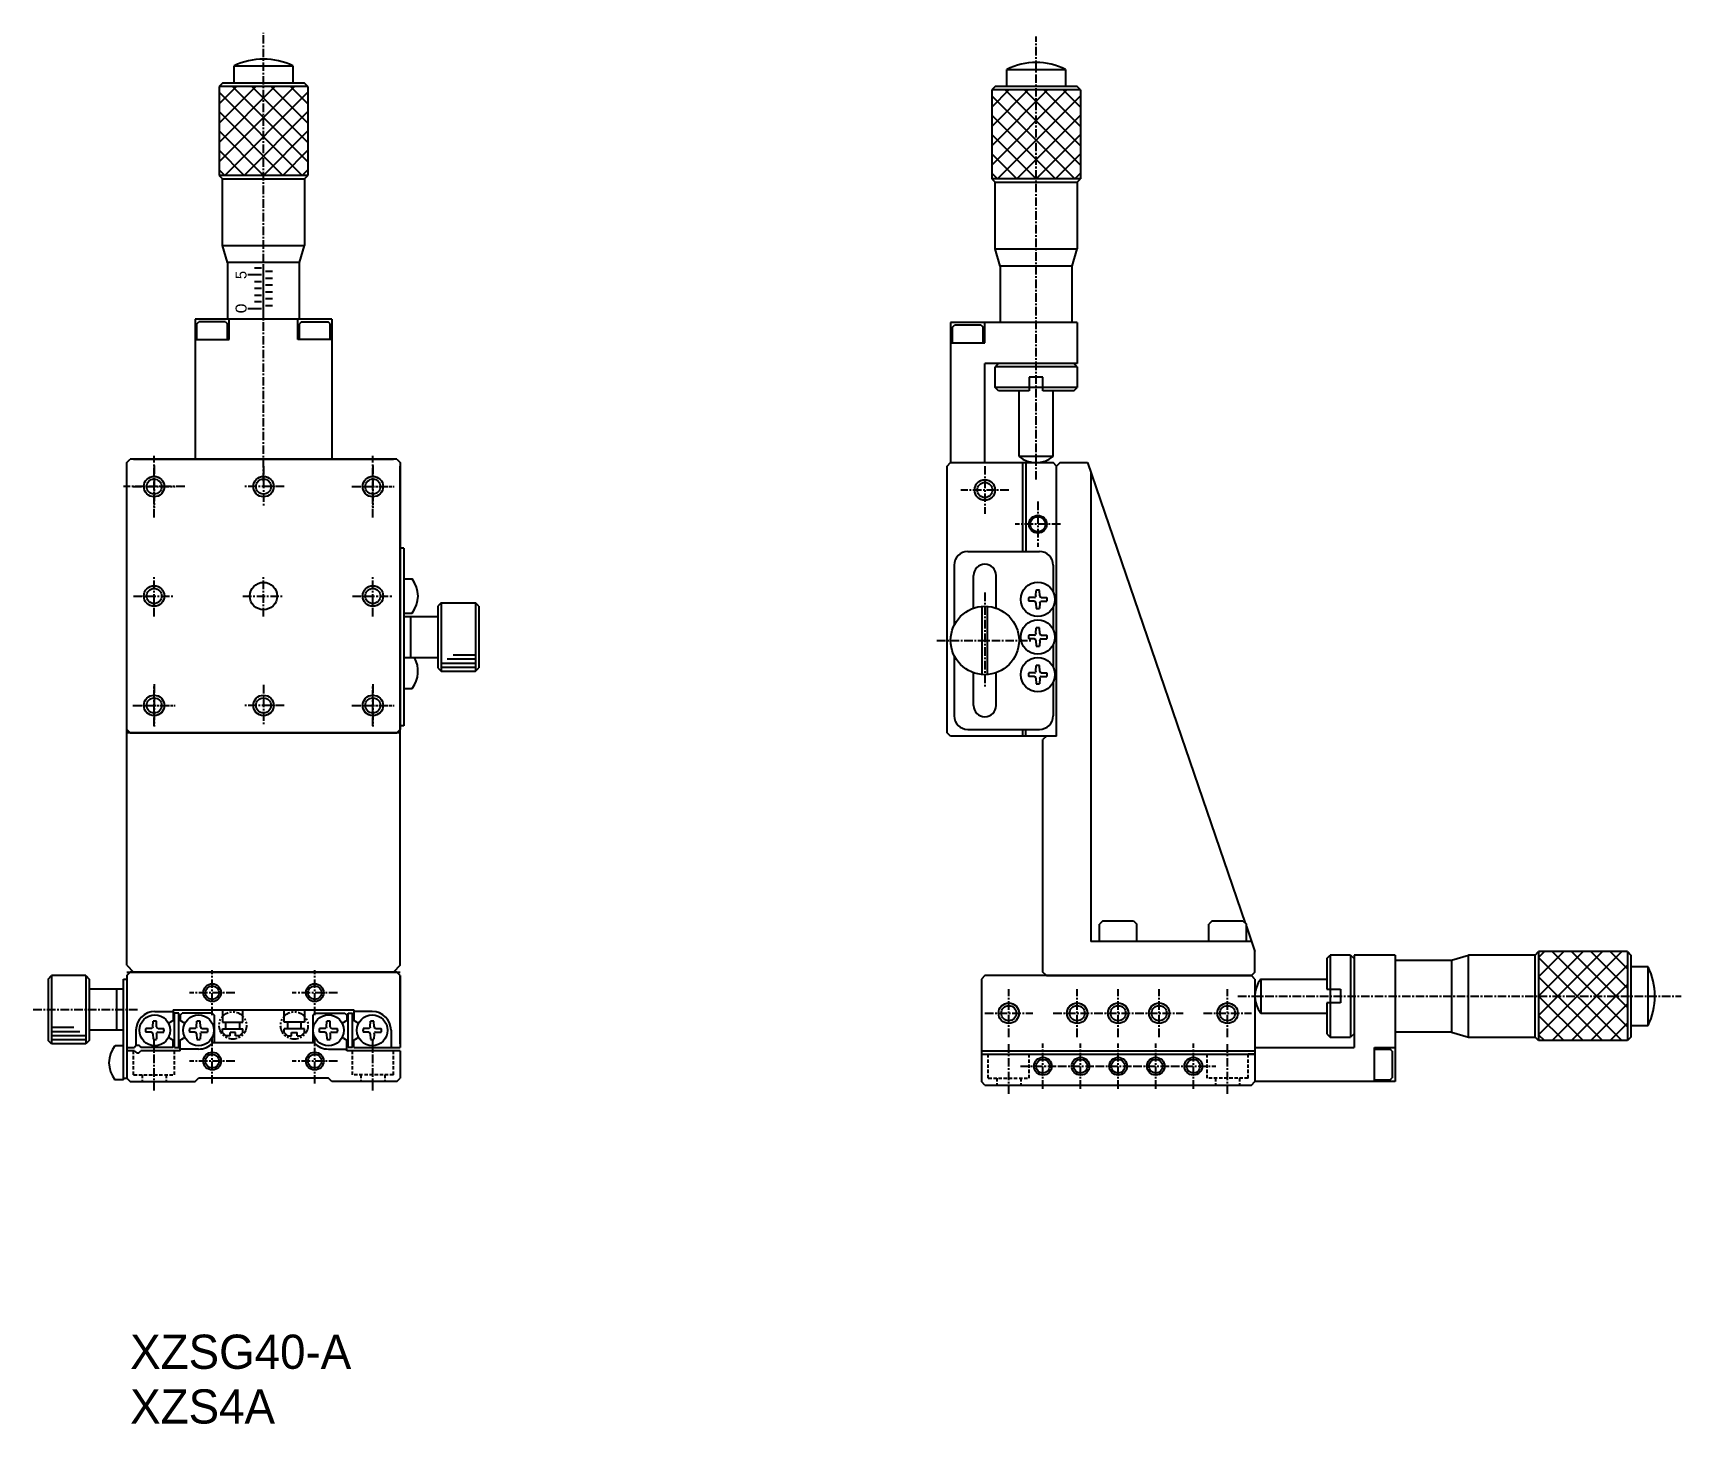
# Model space of a CAD drawing. Extents: x -517 to -276, y 283 to 486.
import ezdxf

# ---------------------------------------------------------------- set-up
doc = ezdxf.new("R2010")
doc.units = 0
for name, pattern in [('CENTER', [2, 1.25, -0.25, 0.25, -0.25]), ('DASHED', [0.75, 0.5, -0.25]), ('PHANTOM', [2.5, 1.25, -0.25, 0.25, -0.25, 0.25, -0.25])]:
    doc.linetypes.add(name, pattern=pattern)
doc.layers.get('0').update_dxf_attribs({"linetype": 'CONTINUOUS'})
doc.layers.add('001', color=7, linetype='CONTINUOUS')
doc.layers.add('CENTER', color=1, linetype='CENTER')

# ---------------------------------------------------------------- blocks, each defined once
blk = doc.blocks.new('JZB-3')
at = {"layer": '001'}
for p, q in [((170.699617, 92.259343), (169.85675, 92.24463)), ((170.699617, 91.709918), (169.85675, 91.72463)), ((170.699617, 92.259343), (170.833631, 92.319009)), ((170.699617, 91.709918), (170.833631, 91.650251)), ((170.907069, 92.483955), (170.833631, 92.319009)), ((170.907069, 91.485305), (170.833631, 91.650251)), ((170.907069, 92.483955), (170.921477, 93.309357)), ((171.455884, 92.483955), (171.441477, 93.309357)), ((171.455884, 92.483955), (171.529323, 92.319009)), ((171.455884, 91.485305), (171.529323, 91.650251)), ((171.663337, 92.259343), (171.529323, 92.319009)), ((171.663337, 91.709918), (171.529323, 91.650251)), ((171.663337, 92.259343), (172.506203, 92.24463)), ((171.663337, 91.709918), (172.506203, 91.72463)), ((170.907069, 91.485305), (170.921477, 90.659904)), ((171.455884, 91.485305), (171.441477, 90.659904))]:
    blk.add_line(p, q, dxfattribs=at)
blk.add_circle((171.181477, 91.98463), 2.5, dxfattribs=at)
for start, end in [(168.895876, 191.104124), (78.895876, 101.104124), (348.895876, 11.104124), (258.895876, 281.104124)]:
    blk.add_arc((171.181477, 91.98463), 1.35, start, end, dxfattribs=at)
blk = doc.blocks.new('JZB-4')
at = {"layer": '001'}
for p, q in [((170.699617, 86.759342), (170.833631, 86.819008)), ((170.907069, 86.983954), (170.833631, 86.819008)), ((170.907069, 86.983954), (170.921477, 87.809356)), ((171.455884, 86.983954), (171.441477, 87.809356)), ((171.455884, 86.983954), (171.529323, 86.819008)), ((171.663337, 86.759342), (171.529323, 86.819008)), ((170.699617, 86.759342), (169.85675, 86.744629)), ((170.699617, 86.209917), (169.85675, 86.224629)), ((170.699617, 86.209917), (170.833631, 86.15025)), ((170.907069, 85.985304), (170.833631, 86.15025)), ((170.907069, 85.985304), (170.921477, 85.159903)), ((171.455884, 85.985304), (171.441477, 85.159903)), ((171.455884, 85.985304), (171.529323, 86.15025)), ((171.663337, 86.209917), (171.529323, 86.15025)), ((171.663337, 86.759342), (172.506203, 86.744629)), ((171.663337, 86.209917), (172.506203, 86.224629))]:
    blk.add_line(p, q, dxfattribs=at)
blk.add_circle((171.181477, 86.484629), 2.5, dxfattribs=at)
for start, end in [(78.895876, 101.104124), (168.895876, 191.104124), (258.895876, 281.104124), (348.895876, 11.104124)]:
    blk.add_arc((171.181477, 86.484629), 1.35, start, end, dxfattribs=at)
blk = doc.blocks.new('JZB-5')
at = {"layer": '001'}
for p, q in [((170.907069, 81.483955), (170.921477, 82.309356)), ((171.455884, 81.483955), (171.441477, 82.309356)), ((170.699617, 81.259342), (169.85675, 81.24463)), ((170.699617, 80.709917), (169.85675, 80.72463)), ((170.699617, 81.259342), (170.833631, 81.319009)), ((170.699617, 80.709917), (170.833631, 80.650251)), ((170.907069, 81.483955), (170.833631, 81.319009)), ((170.907069, 80.485305), (170.833631, 80.650251)), ((170.907069, 80.485305), (170.921477, 79.659903)), ((171.455884, 80.485305), (171.441477, 79.659903)), ((171.455884, 81.483955), (171.529323, 81.319009)), ((171.455884, 80.485305), (171.529323, 80.650251)), ((171.663337, 81.259342), (171.529323, 81.319009)), ((171.663337, 80.709917), (171.529323, 80.650251)), ((171.663337, 81.259342), (172.506203, 81.24463)), ((171.663337, 80.709917), (172.506203, 80.72463))]:
    blk.add_line(p, q, dxfattribs=at)
blk.add_circle((171.181477, 80.98463), 2.5, dxfattribs=at)
for start, end in [(78.895876, 101.104124), (168.895876, 191.104124), (258.895876, 281.104124), (348.895876, 11.104124)]:
    blk.add_arc((171.181477, 80.98463), 1.35, start, end, dxfattribs=at)

msp = doc.modelspace()

# ---------------------------------------------------------------- linework, layer by layer
at = {"color": 7, "linetype": 'CONTINUOUS'}
for p, q in [((-487.27, 479.09), (-487.27, 481.59)), ((-478.67, 481.59), (-478.67, 479.09)), ((-374.27, 478.59), (-374.27, 481.09)), ((-365.67, 481.09), (-365.67, 478.59)), ((-488.97, 479.09), (-489.47, 478.59)), ((-489.47, 478.59), (-489.47, 465.59)), ((-476.97, 479.09), (-488.97, 479.09)), ((-476.47, 478.59), (-476.97, 479.09)), ((-476.47, 478.59), (-476.47, 465.59)), ((-375.97, 478.59), (-376.47, 478.09)), ((-376.47, 478.09), (-376.47, 465.09)), ((-363.97, 478.59), (-375.97, 478.59)), ((-363.47, 478.09), (-363.97, 478.59)), ((-363.47, 478.09), (-363.47, 465.09)), ((-489.47, 465.59), (-488.97, 465.09)), ((-476.97, 465.09), (-476.47, 465.59)), ((-488.97, 455.34), (-488.97, 465.09)), ((-488.97, 465.09), (-476.97, 465.09)), ((-476.94, 455.34), (-476.94, 465.09)), ((-376.47, 465.09), (-375.97, 464.59)), ((-375.97, 454.84), (-375.97, 464.59)), ((-375.97, 464.59), (-363.97, 464.59)), ((-363.97, 464.59), (-363.47, 465.09)), ((-363.94, 454.84), (-363.94, 464.59)), ((-488.22, 452.84), (-488.97, 455.34)), ((-488.97, 455.34), (-476.97, 455.34)), ((-477.72, 452.84), (-476.97, 455.34)), ((-375.22, 452.34), (-375.97, 454.84)), ((-375.97, 454.84), (-363.97, 454.84)), ((-364.72, 452.34), (-363.97, 454.84)), ((-488.22, 452.84), (-488.22, 444.59)), ((-477.72, 452.84), (-488.22, 452.84)), ((-477.72, 444.59), (-477.72, 452.84)), ((-375.22, 452.34), (-375.22, 444.09)), ((-364.72, 452.34), (-375.22, 452.34)), ((-364.72, 444.09), (-364.72, 452.34)), ((-472.97, 444.59), (-492.97, 444.59)), ((-492.97, 444.59), (-492.97, 424.09)), ((-492.72, 443.89), (-492.42, 444.19)), ((-492.72, 441.59), (-492.72, 443.89)), ((-488.52, 444.19), (-492.42, 444.19)), ((-488.52, 444.19), (-488.22, 443.89)), ((-488.22, 441.59), (-488.22, 443.89)), ((-487.97, 441.59), (-487.97, 444.59)), ((-477.97, 441.59), (-477.97, 444.59)), ((-477.42, 444.19), (-477.72, 443.89)), ((-477.72, 441.59), (-477.72, 443.89)), ((-477.42, 444.19), (-473.52, 444.19)), ((-473.22, 443.89), (-473.52, 444.19)), ((-473.22, 441.59), (-473.22, 443.89)), ((-472.97, 444.59), (-472.97, 424.09)), ((-363.97, 444.09), (-382.47, 444.09)), ((-382.47, 444.09), (-382.47, 423.59)), ((-382.22, 443.39), (-381.92, 443.69)), ((-378.02, 443.69), (-381.92, 443.69)), ((-378.02, 443.69), (-377.72, 443.39)), ((-377.47, 441.09), (-377.47, 444.09)), ((-363.97, 444.09), (-363.97, 438.09)), ((-492.97, 441.59), (-487.97, 441.59)), ((-472.97, 441.59), (-477.97, 441.59)), ((-382.22, 441.09), (-382.22, 443.39)), ((-377.72, 441.09), (-377.72, 443.39)), ((-382.47, 441.09), (-377.47, 441.09)), ((-363.97, 438.09), (-377.47, 438.09)), ((-377.47, 423.59), (-377.47, 438.09)), ((-375.47, 438.09), (-375.97, 437.59)), ((-375.97, 434.59), (-375.97, 437.59)), ((-363.97, 437.59), (-364.47, 438.09)), ((-363.97, 437.59), (-363.97, 434.59)), ((-375.47, 434.09), (-375.97, 434.59)), ((-370.97, 434.09), (-375.47, 434.09)), ((-372.47, 424.47), (-372.47, 434.09)), ((-368.97, 436.09), (-370.97, 436.09)), ((-370.97, 436.09), (-370.97, 434.09)), ((-368.97, 434.59), (-370.97, 434.59)), ((-368.97, 434.09), (-368.97, 436.09)), ((-364.47, 434.09), (-368.97, 434.09)), ((-367.47, 424.47), (-367.47, 434.09)), ((-364.47, 434.09), (-363.97, 434.59)), ((-502.97, 423.59), (-502.47, 424.09)), ((-502.97, 384.59), (-502.97, 423.59)), ((-502.97, 350.09), (-502.97, 423.09)), ((-463.47, 424.09), (-502.47, 424.09)), ((-501.97, 424.09), (-463.97, 424.09)), ((-463.47, 424.09), (-462.97, 423.59)), ((-462.97, 423.59), (-462.97, 384.59)), ((-462.97, 350.09), (-462.97, 423.09)), ((-382.97, 423.09), (-382.47, 423.59)), ((-382.97, 384.09), (-382.97, 423.09)), ((-382.47, 423.59), (-367.47, 423.59)), ((-371.97, 423.59), (-371.97, 410.59)), ((-371.47, 423.59), (-371.47, 410.59)), ((-366.97, 423.09), (-367.47, 423.59)), ((-366.97, 423.09), (-367.47, 423.59)), ((-366.47, 423.59), (-366.97, 423.09)), ((-366.97, 383.59), (-366.97, 423.09)), ((-366.47, 423.59), (-362.47, 423.59)), ((-362.47, 423.59), (-339.38, 356.25)), ((-361.97, 422.13), (-361.97, 353.59)), ((-462.47, 411.09), (-462.97, 411.09)), ((-462.47, 411.09), (-462.47, 385.09)), ((-379.97, 410.59), (-369.47, 410.59)), ((-381.97, 408.59), (-381.97, 399.77)), ((-367.47, 408.59), (-367.47, 404.68)), ((-462.47, 406.59), (-461.25, 406.59)), ((-379.12, 402.38), (-379.12, 407.09)), ((-375.82, 402.24), (-375.82, 407.09)), ((-456.97, 403.09), (-457.47, 402.59)), ((-457.47, 402.59), (-457.47, 393.59)), ((-456.97, 403.09), (-451.97, 403.09)), ((-451.47, 402.59), (-451.97, 403.09)), ((-451.47, 402.59), (-451.47, 393.59)), ((-377.87, 392.61), (-377.87, 402.57)), ((-377.07, 392.61), (-377.07, 402.57)), ((-462.47, 401.59), (-461.25, 401.59)), ((-462.47, 401.09), (-457.47, 401.09)), ((-461.47, 401.09), (-461.47, 395.09)), ((-367.47, 402.5), (-367.47, 399.18)), ((-381.97, 395.41), (-381.97, 386.59)), ((-367.47, 397), (-367.47, 393.68)), ((-462.47, 395.09), (-457.47, 395.09)), ((-457.47, 393.59), (-456.97, 393.09)), ((-456.97, 393.09), (-451.97, 393.09)), ((-451.97, 393.09), (-451.47, 393.59)), ((-375.82, 388.09), (-375.82, 392.95)), ((-462.47, 390.59), (-461.25, 390.59)), ((-379.12, 388.09), (-379.12, 392.81)), ((-367.47, 391.5), (-367.47, 386.59)), ((-502.47, 384.09), (-502.97, 384.59)), ((-462.97, 384.09), (-502.97, 384.09)), ((-502.47, 384.09), (-463.47, 384.09)), ((-462.97, 384.59), (-463.47, 384.09)), ((-462.47, 385.09), (-462.97, 385.09)), ((-382.47, 383.59), (-382.97, 384.09)), ((-366.97, 383.59), (-382.47, 383.59)), ((-379.97, 384.59), (-369.47, 384.59)), ((-371.97, 384.59), (-371.97, 383.59)), ((-371.47, 383.59), (-371.47, 384.59)), ((-368.47, 383.59), (-368.97, 383.09)), ((-368.97, 349.09), (-368.97, 383.09)), ((-360.22, 356.59), (-360.72, 356.09)), ((-360.72, 353.59), (-360.72, 356.09)), ((-360.22, 356.59), (-355.72, 356.59)), ((-355.72, 356.59), (-355.22, 356.09)), ((-355.22, 353.59), (-355.22, 356.09)), ((-344.22, 356.59), (-344.72, 356.09)), ((-344.72, 353.59), (-344.72, 356.09)), ((-344.22, 356.59), (-339.72, 356.59)), ((-339.72, 356.59), (-339.22, 356.09)), ((-339.22, 353.59), (-339.22, 356.09)), ((-339.22, 355.78), (-337.97, 352.13)), ((-338.47, 353.59), (-361.97, 353.59)), ((-337.97, 349.09), (-337.97, 352.13)), ((-296.97, 351.59), (-296.47, 352.09)), ((-296.47, 352.09), (-296.47, 339.09)), ((-283.47, 352.09), (-296.47, 352.09)), ((-283.47, 352.09), (-283.47, 339.09)), ((-283.47, 352.09), (-282.97, 351.59)), ((-502.97, 350.09), (-501.97, 349.09)), ((-462.97, 350.09), (-463.97, 349.09)), ((-327.47, 351.09), (-326.97, 351.59)), ((-327.47, 351.09), (-327.47, 346.59)), ((-326.97, 351.59), (-326.97, 346.59)), ((-323.97, 351.59), (-326.97, 351.59)), ((-323.97, 351.59), (-323.97, 339.59)), ((-323.97, 351.59), (-323.47, 351.09)), ((-323.47, 351.59), (-323.47, 338.09)), ((-317.47, 351.59), (-323.47, 351.59)), ((-317.47, 351.59), (-317.47, 333.09)), ((-317.47, 350.84), (-309.22, 350.84)), ((-309.22, 350.84), (-306.72, 351.59)), ((-309.22, 350.84), (-309.22, 340.34)), ((-306.72, 351.63), (-296.97, 351.63)), ((-306.72, 339.59), (-306.72, 351.59)), ((-296.97, 339.59), (-296.97, 351.59)), ((-282.97, 351.59), (-282.97, 339.59)), ((-280.47, 349.89), (-282.97, 349.89)), ((-280.47, 341.29), (-280.47, 349.89)), ((-514.47, 348.09), (-513.97, 348.59)), ((-514.47, 348.09), (-514.47, 339.09)), ((-513.97, 348.59), (-513.97, 338.59)), ((-508.97, 348.59), (-513.97, 348.59)), ((-508.97, 348.59), (-508.97, 338.59)), ((-508.97, 348.59), (-508.47, 348.09)), ((-508.47, 348.09), (-508.47, 339.09)), ((-503.47, 348.09), (-502.97, 348.09)), ((-503.47, 333.34), (-503.47, 348.09)), ((-502.97, 349.09), (-462.97, 349.09)), ((-502.97, 348.59), (-502.47, 349.09)), ((-502.97, 348.59), (-502.97, 333.59)), ((-463.47, 349.09), (-502.47, 349.09)), ((-501.97, 349.09), (-463.97, 349.09)), ((-462.97, 348.59), (-463.47, 349.09)), ((-462.97, 338.59), (-462.97, 348.59)), ((-462.97, 348.59), (-462.97, 338.09)), ((-377.47, 348.59), (-377.97, 348.09)), ((-377.97, 348.09), (-377.97, 333.09)), ((-338.47, 348.59), (-377.47, 348.59)), ((-368.47, 348.59), (-368.97, 349.09)), ((-368.47, 348.59), (-338.47, 348.59)), ((-337.97, 349.09), (-338.47, 348.59)), ((-337.97, 348.09), (-338.47, 348.59)), ((-337.97, 348.09), (-337.97, 333.09)), ((-337.09, 348.09), (-337.09, 343.09)), ((-337.09, 348.09), (-327.47, 348.09)), ((-503.47, 346.59), (-508.47, 346.59)), ((-504.47, 346.59), (-504.47, 340.59)), ((-492.97, 346.09), (-492.97, 346.09)), ((-472.97, 346.09), (-472.97, 346.09)), ((-327.47, 346.59), (-325.47, 346.59)), ((-326.97, 346.59), (-326.97, 344.59)), ((-325.47, 346.59), (-325.47, 344.59)), ((-498.87, 343.34), (-496.17, 343.34)), ((-496.17, 343.59), (-496.17, 342)), ((-496.17, 343.59), (-469.77, 343.59)), ((-495.97, 338.09), (-495.97, 343.09)), ((-495.37, 343.09), (-495.97, 343.09)), ((-495.37, 338.09), (-495.37, 343.09)), ((-495.17, 342.79), (-494.87, 343.09)), ((-495.17, 342.79), (-495.17, 342)), ((-490.47, 343.09), (-494.87, 343.09)), ((-490.47, 343.09), (-490.17, 342.79)), ((-490.17, 342.79), (-490.17, 338.79)), ((-488.97, 343.59), (-488.97, 341.79)), ((-485.97, 341.79), (-485.97, 343.59)), ((-479.97, 341.79), (-479.97, 343.59)), ((-476.97, 343.59), (-476.97, 341.79)), ((-475.47, 343.09), (-475.77, 342.79)), ((-475.77, 342.79), (-475.77, 338.79)), ((-475.47, 343.09), (-471.07, 343.09)), ((-471.07, 343.09), (-470.77, 342.79)), ((-470.77, 342.79), (-470.77, 342)), ((-470.57, 338.09), (-470.57, 343.09)), ((-470.57, 343.09), (-469.97, 343.09)), ((-469.97, 338.09), (-469.97, 343.09)), ((-469.77, 343.59), (-469.77, 342)), ((-467.07, 343.34), (-469.77, 343.34)), ((-337.09, 343.09), (-327.47, 343.09)), ((-327.47, 344.59), (-327.47, 340.09)), ((-325.47, 344.59), (-327.47, 344.59)), ((-326.97, 344.59), (-326.97, 339.59)), ((-503.47, 340.59), (-508.47, 340.59)), ((-501.62, 340.59), (-501.62, 338.32)), ((-499.35, 340.87), (-500.2, 340.85)), ((-499.35, 340.32), (-500.2, 340.33)), ((-499.35, 340.87), (-499.22, 340.93)), ((-499.35, 340.32), (-499.22, 340.26)), ((-499.15, 341.09), (-499.22, 340.93)), ((-499.15, 340.09), (-499.22, 340.26)), ((-499.15, 341.09), (-499.13, 341.92)), ((-499.15, 340.09), (-499.13, 339.27)), ((-498.6, 341.09), (-498.61, 341.92)), ((-498.6, 340.09), (-498.61, 339.27)), ((-498.6, 341.09), (-498.52, 340.93)), ((-498.6, 340.09), (-498.52, 340.26)), ((-498.39, 340.87), (-498.52, 340.93)), ((-498.39, 340.32), (-498.52, 340.26)), ((-498.39, 340.87), (-497.55, 340.85)), ((-498.39, 340.32), (-497.55, 340.33)), ((-492.95, 340.87), (-493.8, 340.85)), ((-492.95, 340.32), (-493.8, 340.33)), ((-492.95, 340.87), (-492.82, 340.93)), ((-492.95, 340.32), (-492.82, 340.26)), ((-492.75, 341.09), (-492.82, 340.93)), ((-492.75, 340.09), (-492.82, 340.26)), ((-492.75, 341.09), (-492.73, 341.92)), ((-492.75, 340.09), (-492.73, 339.27)), ((-492.2, 341.09), (-492.21, 341.92)), ((-492.2, 340.09), (-492.21, 339.27)), ((-492.2, 341.09), (-492.12, 340.93)), ((-492.2, 340.09), (-492.12, 340.26)), ((-491.99, 340.87), (-492.12, 340.93)), ((-491.99, 340.32), (-492.12, 340.26)), ((-491.99, 340.87), (-491.15, 340.85)), ((-491.99, 340.32), (-491.15, 340.33)), ((-488.97, 341.79), (-485.97, 341.79)), ((-488.97, 340.29), (-488.97, 340.79)), ((-488.97, 340.79), (-485.97, 340.79)), ((-488.97, 340.29), (-488.47, 339.79)), ((-488.47, 340.79), (-488.47, 341.79)), ((-487.07, 340.29), (-487.87, 340.29)), ((-487.87, 339.79), (-487.87, 340.29)), ((-487.07, 339.79), (-487.07, 340.29)), ((-486.47, 341.79), (-486.47, 340.79)), ((-485.97, 340.29), (-486.47, 339.79)), ((-485.97, 340.29), (-485.97, 340.79)), ((-476.97, 341.79), (-479.97, 341.79)), ((-479.97, 340.29), (-479.97, 340.79)), ((-476.97, 340.79), (-479.97, 340.79)), ((-479.97, 340.29), (-479.47, 339.79)), ((-479.47, 341.79), (-479.47, 340.79)), ((-478.87, 339.79), (-478.87, 340.29)), ((-478.87, 340.29), (-478.07, 340.29)), ((-478.07, 339.79), (-478.07, 340.29)), ((-477.47, 340.79), (-477.47, 341.79)), ((-476.97, 340.29), (-477.47, 339.79)), ((-476.97, 340.29), (-476.97, 340.79)), ((-473.95, 340.87), (-474.8, 340.85)), ((-473.95, 340.32), (-474.8, 340.33)), ((-473.95, 340.87), (-473.82, 340.93)), ((-473.95, 340.32), (-473.82, 340.26)), ((-473.75, 341.09), (-473.82, 340.93)), ((-473.75, 340.09), (-473.82, 340.26)), ((-473.75, 341.09), (-473.73, 341.92)), ((-473.75, 340.09), (-473.73, 339.27)), ((-473.2, 341.09), (-473.21, 341.92)), ((-473.2, 340.09), (-473.21, 339.27)), ((-473.2, 341.09), (-473.12, 340.93)), ((-473.2, 340.09), (-473.12, 340.26)), ((-472.99, 340.87), (-473.12, 340.93)), ((-472.99, 340.32), (-473.12, 340.26)), ((-472.99, 340.87), (-472.15, 340.85)), ((-472.99, 340.32), (-472.15, 340.33)), ((-467.55, 340.87), (-468.4, 340.85)), ((-467.55, 340.32), (-468.4, 340.33)), ((-467.55, 340.87), (-467.42, 340.93)), ((-467.55, 340.32), (-467.42, 340.26)), ((-467.35, 341.09), (-467.42, 340.93)), ((-467.35, 340.09), (-467.42, 340.26)), ((-467.35, 341.09), (-467.33, 341.92)), ((-467.35, 340.09), (-467.33, 339.27)), ((-466.8, 341.09), (-466.81, 341.92)), ((-466.8, 340.09), (-466.81, 339.27)), ((-466.8, 341.09), (-466.72, 340.93)), ((-466.8, 340.09), (-466.72, 340.26)), ((-466.59, 340.87), (-466.72, 340.93)), ((-466.59, 340.32), (-466.72, 340.26)), ((-466.59, 340.87), (-465.75, 340.85)), ((-466.59, 340.32), (-465.75, 340.33)), ((-464.32, 340.59), (-464.32, 338.09)), ((-327.47, 340.09), (-326.97, 339.59)), ((-323.47, 340.09), (-323.97, 339.59)), ((-309.22, 340.34), (-317.47, 340.34)), ((-309.22, 340.34), (-306.72, 339.59)), ((-282.97, 341.29), (-280.47, 341.29)), ((-513.97, 338.59), (-514.47, 339.09)), ((-508.97, 338.59), (-513.97, 338.59)), ((-508.47, 339.09), (-508.97, 338.59)), ((-503.47, 338.34), (-504.69, 338.34)), ((-502.97, 338.09), (-501.83, 338.09)), ((-501.83, 337.59), (-502.97, 337.59)), ((-496.17, 338.09), (-500.91, 338.09)), ((-495.17, 337.59), (-500.91, 337.59)), ((-496.17, 338.09), (-496.17, 339.18)), ((-495.97, 338.09), (-495.37, 338.09)), ((-495.17, 337.59), (-495.17, 339.18)), ((-492.47, 337.84), (-495.17, 337.84)), ((-490.39, 338.79), (-475.55, 338.79)), ((-487.87, 339.79), (-488.47, 339.79)), ((-486.47, 339.79), (-487.07, 339.79)), ((-479.47, 339.79), (-478.87, 339.79)), ((-478.07, 339.79), (-477.47, 339.79)), ((-473.47, 337.84), (-470.77, 337.84)), ((-470.77, 337.59), (-470.77, 339.18)), ((-462.97, 337.59), (-470.77, 337.59)), ((-469.97, 338.09), (-470.57, 338.09)), ((-469.77, 338.09), (-469.77, 339.18)), ((-469.77, 338.09), (-462.97, 338.09)), ((-462.97, 337.59), (-462.97, 333.59)), ((-377.97, 337.59), (-337.97, 337.59)), ((-338.97, 337.59), (-337.97, 337.59)), ((-337.97, 338.09), (-323.47, 338.09)), ((-326.97, 339.59), (-323.97, 339.59)), ((-320.47, 338.09), (-317.47, 338.09)), ((-320.47, 333.09), (-320.47, 338.09)), ((-320.47, 337.84), (-318.17, 337.84)), ((-317.87, 337.54), (-318.17, 337.84)), ((-317.87, 337.54), (-317.87, 333.64)), ((-306.72, 339.59), (-296.97, 339.59)), ((-296.47, 339.09), (-296.97, 339.59)), ((-283.47, 339.09), (-296.47, 339.09)), ((-282.97, 339.59), (-283.47, 339.09)), ((-377.97, 337.09), (-337.97, 337.09)), ((-337.97, 337.09), (-338.97, 337.09)), ((-503.47, 333.34), (-504.69, 333.34)), ((-503.47, 333.59), (-502.97, 333.59)), ((-502.97, 333.59), (-502.47, 333.09)), ((-502.47, 333.09), (-492.97, 333.09)), ((-492.97, 333.09), (-492.47, 333.59)), ((-473.47, 333.59), (-492.47, 333.59)), ((-472.97, 333.09), (-473.47, 333.59)), ((-463.47, 333.09), (-472.97, 333.09)), ((-463.47, 333.09), (-462.97, 333.59)), ((-377.47, 332.59), (-377.97, 333.09)), ((-377.47, 332.59), (-377.97, 333.09)), ((-338.47, 332.59), (-337.97, 333.09)), ((-338.47, 332.59), (-337.97, 333.09)), ((-317.47, 333.09), (-337.97, 333.09)), ((-320.47, 333.34), (-318.17, 333.34)), ((-318.17, 333.34), (-317.87, 333.64)), ((-377.47, 332.59), (-338.47, 332.59))]:
    msp.add_line(p, q, dxfattribs=at)
at = {"color": 3, "linetype": 'CONTINUOUS'}
for p, q in [((-487.27, 481.59), (-478.67, 481.59)), ((-374.27, 481.09), (-365.67, 481.09)), ((-478.46, 478.59), (-489.47, 467.58)), ((-481.29, 478.59), (-489.47, 470.4)), ((-484.11, 478.59), (-489.47, 473.23)), ((-486.94, 478.59), (-489.47, 476.06)), ((-476.47, 478.59), (-489.47, 478.59)), ((-477.31, 465.59), (-489.47, 477.75)), ((-476.47, 477.75), (-488.63, 465.59)), ((-476.47, 467.58), (-487.49, 478.59)), ((-476.47, 470.4), (-484.66, 478.59)), ((-476.47, 473.23), (-481.83, 478.59)), ((-476.47, 476.06), (-479, 478.59)), ((-365.46, 478.09), (-376.47, 467.08)), ((-368.29, 478.09), (-376.47, 469.9)), ((-371.11, 478.09), (-376.47, 472.73)), ((-373.94, 478.09), (-376.47, 475.56)), ((-363.47, 478.09), (-376.47, 478.09)), ((-363.47, 467.08), (-374.49, 478.09)), ((-363.47, 469.9), (-371.66, 478.09)), ((-363.47, 472.73), (-368.83, 478.09)), ((-363.47, 475.56), (-366, 478.09)), ((-480.14, 465.59), (-489.47, 474.92)), ((-476.47, 474.92), (-485.8, 465.59)), ((-364.31, 465.09), (-376.47, 477.25)), ((-363.47, 477.25), (-375.63, 465.09)), ((-367.14, 465.09), (-376.47, 474.42)), ((-363.47, 474.42), (-372.8, 465.09)), ((-482.97, 465.59), (-489.47, 472.09)), ((-476.47, 472.09), (-482.97, 465.59)), ((-369.97, 465.09), (-376.47, 471.59)), ((-363.47, 471.59), (-369.97, 465.09)), ((-485.8, 465.59), (-489.47, 469.26)), ((-476.47, 469.26), (-480.14, 465.59)), ((-372.8, 465.09), (-376.47, 468.76)), ((-363.47, 468.76), (-367.14, 465.09)), ((-488.63, 465.59), (-489.47, 466.43)), ((-476.47, 465.59), (-489.47, 465.59)), ((-476.47, 466.43), (-477.31, 465.59)), ((-375.63, 465.09), (-376.47, 465.93)), ((-363.47, 465.93), (-364.31, 465.09)), ((-363.47, 465.09), (-376.47, 465.09)), ((-485.27, 451.09), (-483.27, 451.09)), ((-484.27, 452.09), (-483.27, 452.09)), ((-482.97, 444.59), (-482.97, 452.59)), ((-482.67, 451.59), (-481.67, 451.59)), ((-484.27, 450.09), (-483.27, 450.09)), ((-484.27, 449.09), (-483.27, 449.09)), ((-482.67, 450.59), (-481.67, 450.59)), ((-482.67, 449.59), (-481.67, 449.59)), ((-482.67, 448.59), (-481.67, 448.59)), ((-483.27, 446.09), (-485.27, 446.09)), ((-484.27, 448.09), (-483.27, 448.09)), ((-483.27, 447.09), (-484.27, 447.09)), ((-482.67, 447.59), (-481.67, 447.59)), ((-482.67, 446.59), (-481.67, 446.59)), ((-363.97, 437.59), (-375.97, 437.59)), ((-370.97, 434.59), (-375.97, 434.59)), ((-363.97, 434.59), (-368.97, 434.59)), ((-367.47, 424.47), (-372.47, 424.47)), ((-456.97, 403.09), (-456.97, 393.09)), ((-451.97, 403.09), (-451.97, 393.09)), ((-455.24, 395.49), (-451.97, 395.49)), ((-456.97, 394.29), (-451.97, 394.29)), ((-456.97, 393.69), (-451.97, 393.69)), ((-456.11, 394.89), (-451.97, 394.89)), ((-295.63, 352.09), (-296.47, 351.25)), ((-292.8, 352.09), (-296.47, 348.42)), ((-289.97, 352.09), (-296.47, 345.59)), ((-287.14, 352.09), (-296.47, 342.76)), ((-284.31, 352.09), (-296.47, 339.93)), ((-294.49, 352.09), (-283.47, 341.08)), ((-291.66, 352.09), (-283.47, 343.9)), ((-288.83, 352.09), (-283.47, 346.73)), ((-286, 352.09), (-283.47, 349.56)), ((-296.47, 351.25), (-284.31, 339.09)), ((-283.47, 350.11), (-294.49, 339.09)), ((-296.47, 348.42), (-287.14, 339.09)), ((-283.47, 347.28), (-291.66, 339.09)), ((-296.47, 345.59), (-289.97, 339.09)), ((-296.47, 342.76), (-292.8, 339.09)), ((-283.47, 344.45), (-288.83, 339.09)), ((-510.71, 340.99), (-513.97, 340.99)), ((-509.84, 340.39), (-513.97, 340.39)), ((-296.47, 339.93), (-295.63, 339.09)), ((-283.47, 341.62), (-286, 339.09)), ((-508.97, 339.79), (-513.97, 339.79)), ((-508.97, 339.19), (-513.97, 339.19))]:
    msp.add_line(p, q, dxfattribs=at)
at = {"color": 3, "linetype": 'DASHED'}
for p, q in [((-501.97, 334.09), (-501.97, 337.59)), ((-495.97, 334.09), (-495.97, 337.59)), ((-469.97, 334.09), (-469.97, 337.59)), ((-463.97, 334.09), (-463.97, 337.59)), ((-376.97, 333.59), (-376.97, 337.09)), ((-370.97, 333.59), (-370.97, 337.09)), ((-344.97, 333.59), (-344.97, 337.09)), ((-338.97, 333.59), (-338.97, 337.09)), ((-501.97, 334.09), (-495.97, 334.09)), ((-500.72, 334.09), (-500.72, 333.09)), ((-497.22, 334.09), (-497.22, 333.09)), ((-463.97, 334.09), (-469.97, 334.09)), ((-468.72, 334.09), (-468.72, 333.09)), ((-465.22, 334.09), (-465.22, 333.09)), ((-376.97, 333.59), (-370.97, 333.59)), ((-375.72, 333.59), (-375.72, 332.59)), ((-372.22, 333.59), (-372.22, 332.59)), ((-338.97, 333.59), (-344.97, 333.59)), ((-343.72, 333.59), (-343.72, 332.59)), ((-340.22, 333.59), (-340.22, 332.59))]:
    msp.add_line(p, q, dxfattribs=at)
at = {"color": 3, "linetype": 'CONTINUOUS'}
for centre, radius in [((-498.97, 420.09), 1.5), ((-482.97, 420.09), 1.5), ((-466.97, 420.09), 1.5), ((-377.47, 419.59), 1.5), ((-369.72, 414.59), 1.3), ((-498.97, 404.09), 1.5), ((-466.97, 404.09), 1.5), ((-498.97, 388.09), 1.5), ((-482.97, 388.09), 1.5), ((-466.97, 388.09), 1.5), ((-490.47, 346.09), 1.3), ((-475.47, 346.09), 1.3), ((-373.97, 343.09), 1.5), ((-363.97, 343.09), 1.5), ((-357.97, 343.09), 1.5), ((-351.97, 343.09), 1.5), ((-341.97, 343.09), 1.5), ((-490.47, 336.09), 1.3), ((-475.47, 336.09), 1.3), ((-368.97, 335.34), 1.3), ((-363.47, 335.34), 1.3), ((-357.97, 335.34), 1.3), ((-352.47, 335.34), 1.3), ((-346.97, 335.34), 1.3)]:
    msp.add_circle(centre, radius, dxfattribs=at)
at = {"color": 7, "linetype": 'CONTINUOUS'}
for centre, radius in [((-498.97, 420.09), 1.1), ((-482.97, 420.09), 1.1), ((-466.97, 420.09), 1.1), ((-377.47, 419.59), 1.1), ((-369.72, 414.59), 1.1), ((-498.97, 404.09), 1.1), ((-482.97, 404.09), 2), ((-466.97, 404.09), 1.1), ((-377.47, 397.59), 5), ((-498.97, 388.09), 1.1), ((-482.97, 388.09), 1.1), ((-466.97, 388.09), 1.1), ((-490.47, 346.09), 1), ((-475.47, 346.09), 1), ((-498.87, 340.59), 2.25), ((-492.47, 340.59), 2.25), ((-473.47, 340.59), 2.25), ((-467.07, 340.59), 2.25), ((-373.97, 343.09), 1.1), ((-363.97, 343.09), 1.1), ((-357.97, 343.09), 1.1), ((-351.97, 343.09), 1.1), ((-341.97, 343.09), 1.1), ((-490.47, 336.09), 1), ((-475.47, 336.09), 1), ((-368.97, 335.34), 1), ((-363.47, 335.34), 1), ((-357.97, 335.34), 1), ((-352.47, 335.34), 1), ((-346.97, 335.34), 1)]:
    msp.add_circle(centre, radius, dxfattribs=at)
at = {"color": 3, "linetype": 'PHANTOM'}
for centre in [(-487.47, 341.29), (-478.47, 341.29)]:
    msp.add_circle(centre, 2, dxfattribs=at)
at = {"color": 7, "linetype": 'CONTINUOUS'}
for centre, radius, start, end in [((-482.97, 472.85), 9.75, 63.8162, 116.1838), ((-369.97, 472.35), 9.75, 63.8162, 116.1838), ((-369.97, 427.59), 4, 231.3178, 308.6822), ((-379.97, 408.59), 2, 90, 180), ((-369.47, 408.59), 2, 0, 90), ((-377.47, 407.09), 1.65, 0, 180), ((-464.37, 404.09), 4, 321.3178, 38.6822), ((-464.37, 393.09), 4, 321.3178, 30), ((-377.47, 388.09), 1.65, 180, 0), ((-379.97, 386.59), 2, 180, 270), ((-369.47, 386.59), 2, 270, 0), ((-289.22, 345.59), 9.75, 333.8162, 26.1838), ((-333.97, 345.59), 4, 141.3178, 218.6822), ((-498.87, 340.59), 2.75, 90, 180), ((-467.07, 340.59), 2.75, 0, 90), ((-498.87, 340.59), 1.35, 168.8959, 191.1041), ((-498.87, 340.59), 1.35, 78.8959, 101.1041), ((-498.87, 340.59), 1.35, 348.8959, 11.1041), ((-495.67, 340.59), 1.5, 101.537, 140.6871), ((-495.67, 340.59), 1.5, 39.3129, 78.463), ((-492.47, 340.59), 1.35, 168.8959, 191.1041), ((-492.47, 340.59), 1.35, 78.8959, 101.1041), ((-492.47, 340.59), 1.35, 348.8959, 11.1041), ((-473.47, 340.59), 1.35, 168.8959, 191.1041), ((-473.47, 340.59), 1.35, 78.8959, 101.1041), ((-473.47, 340.59), 1.35, 348.8959, 11.1041), ((-470.27, 340.59), 1.5, 101.537, 140.6871), ((-470.27, 340.59), 1.5, 39.3129, 78.463), ((-467.07, 340.59), 1.35, 168.8959, 191.1041), ((-467.07, 340.59), 1.35, 78.8959, 101.1041), ((-467.07, 340.59), 1.35, 348.8959, 11.1041), ((-501.57, 335.84), 4, 141.3178, 218.6822), ((-501.37, 337.89), 0.5, 23.5782, 156.4218), ((-501.37, 337.79), 0.5, 203.5782, 336.4218), ((-498.87, 340.59), 1.35, 258.8959, 281.1041), ((-495.67, 340.59), 1.5, 219.3128, 258.463), ((-495.67, 340.59), 1.5, 281.537, 320.6871), ((-492.47, 340.59), 1.35, 258.8959, 281.1041), ((-492.47, 340.59), 2.75, 270, 319.1149), ((-473.47, 340.59), 2.75, 220.8851, 270), ((-473.47, 340.59), 1.35, 258.8959, 281.1041), ((-470.27, 340.59), 1.5, 219.3129, 258.463), ((-470.27, 340.59), 1.5, 281.537, 320.6872), ((-467.07, 340.59), 1.35, 258.8959, 281.1041)]:
    msp.add_arc(centre, radius, start, end, dxfattribs=at)
at = {"layer": 'CENTER', "color": 1, "linetype": 'CENTER'}
for p, q in [((-482.97, 420.86), (-482.97, 486.42)), ((-369.97, 421.12), (-369.97, 485.92)), ((-498.97, 415.59), (-498.97, 424.59)), ((-466.97, 415.59), (-466.97, 424.59)), ((-498.97, 423.19), (-498.97, 416.99)), ((-482.97, 423.09), (-482.97, 417.09)), ((-466.97, 423.19), (-466.97, 416.99)), ((-377.47, 423.09), (-377.47, 416.09)), ((-494.47, 420.09), (-503.47, 420.09)), ((-502.07, 420.09), (-495.87, 420.09)), ((-479.97, 420.09), (-485.97, 420.09)), ((-470.07, 420.09), (-463.87, 420.09)), ((-469.97, 420.09), (-463.97, 420.09)), ((-373.97, 419.59), (-380.97, 419.59)), ((-369.72, 417.89), (-369.72, 411.29)), ((-366.42, 414.59), (-373.02, 414.59)), ((-498.97, 401.09), (-498.97, 407.09)), ((-482.97, 401.09), (-482.97, 407.09)), ((-466.97, 401.09), (-466.97, 407.09)), ((-501.97, 404.09), (-495.97, 404.09)), ((-485.97, 404.09), (-479.97, 404.09)), ((-469.97, 404.09), (-463.97, 404.09)), ((-377.47, 404.59), (-377.47, 390.59)), ((-384.47, 397.59), (-370.47, 397.59)), ((-498.97, 391.19), (-498.97, 384.99)), ((-498.97, 385.09), (-498.97, 391.09)), ((-482.97, 391.09), (-482.97, 385.09)), ((-466.97, 391.19), (-466.97, 384.99)), ((-466.97, 385.09), (-466.97, 391.09)), ((-502.07, 388.09), (-495.87, 388.09)), ((-501.97, 388.09), (-495.97, 388.09)), ((-479.97, 388.09), (-485.97, 388.09)), ((-470.07, 388.09), (-463.87, 388.09)), ((-469.97, 388.09), (-463.97, 388.09)), ((-490.47, 342.79), (-490.47, 349.39)), ((-475.47, 342.79), (-475.47, 349.39)), ((-487.17, 346.09), (-493.77, 346.09)), ((-472.17, 346.09), (-478.77, 346.09)), ((-373.97, 339.59), (-373.97, 346.59)), ((-363.97, 339.59), (-363.97, 346.59)), ((-357.97, 339.59), (-357.97, 346.59)), ((-351.97, 339.59), (-351.97, 346.59)), ((-341.97, 339.59), (-341.97, 346.59)), ((-340.45, 345.59), (-275.64, 345.59)), ((-501.41, 343.59), (-516.69, 343.59)), ((-377.47, 343.09), (-370.47, 343.09)), ((-367.47, 343.09), (-360.47, 343.09)), ((-361.47, 343.09), (-354.47, 343.09)), ((-355.47, 343.09), (-348.47, 343.09)), ((-345.47, 343.09), (-338.47, 343.09)), ((-498.97, 331.79), (-498.97, 339.29)), ((-490.47, 332.79), (-490.47, 339.39)), ((-475.47, 332.79), (-475.47, 339.39)), ((-466.97, 331.79), (-466.97, 339.29)), ((-373.97, 331.29), (-373.97, 338.79)), ((-368.97, 332.04), (-368.97, 338.64)), ((-363.47, 332.04), (-363.47, 338.64)), ((-357.97, 332.04), (-357.97, 338.64)), ((-352.47, 332.04), (-352.47, 338.64)), ((-346.97, 332.04), (-346.97, 338.64)), ((-341.97, 331.29), (-341.97, 338.79)), ((-487.17, 336.09), (-493.77, 336.09)), ((-472.17, 336.09), (-478.77, 336.09)), ((-372.27, 335.34), (-365.67, 335.34)), ((-366.77, 335.34), (-360.17, 335.34)), ((-361.27, 335.34), (-354.67, 335.34)), ((-355.77, 335.34), (-349.17, 335.34)), ((-350.27, 335.34), (-343.67, 335.34))]:
    msp.add_line(p, q, dxfattribs=at)

# ---------------------------------------------------------------- block references
at = {"color": 7, "linetype": 'CONTINUOUS'}
for name in ['JZB-3', 'JZB-4', 'JZB-5']:
    msp.add_blockref(name, (-540.9, 311.61), dxfattribs=at)

# ---------------------------------------------------------------- texts
at = {"color": 3, "linetype": 'CONTINUOUS'}
msp.add_text('5', height=1.6, rotation=90, dxfattribs=at).set_placement((-485.45, 450.43))
at = {"color": 3, "linetype": 'CONTINUOUS', "width": 1.2}
msp.add_text('0', height=1.6, rotation=90, dxfattribs=at).set_placement((-485.45, 445.43))
at = {"color": 7, "linetype": 'CONTINUOUS'}
for s, p in [('XZSG40-A', (-502.47, 291.09)), ('XZS4A', (-502.47, 283.09))]:
    msp.add_text(s, height=5, dxfattribs=at).set_placement(p)

doc.saveas('drawing.dxf')
